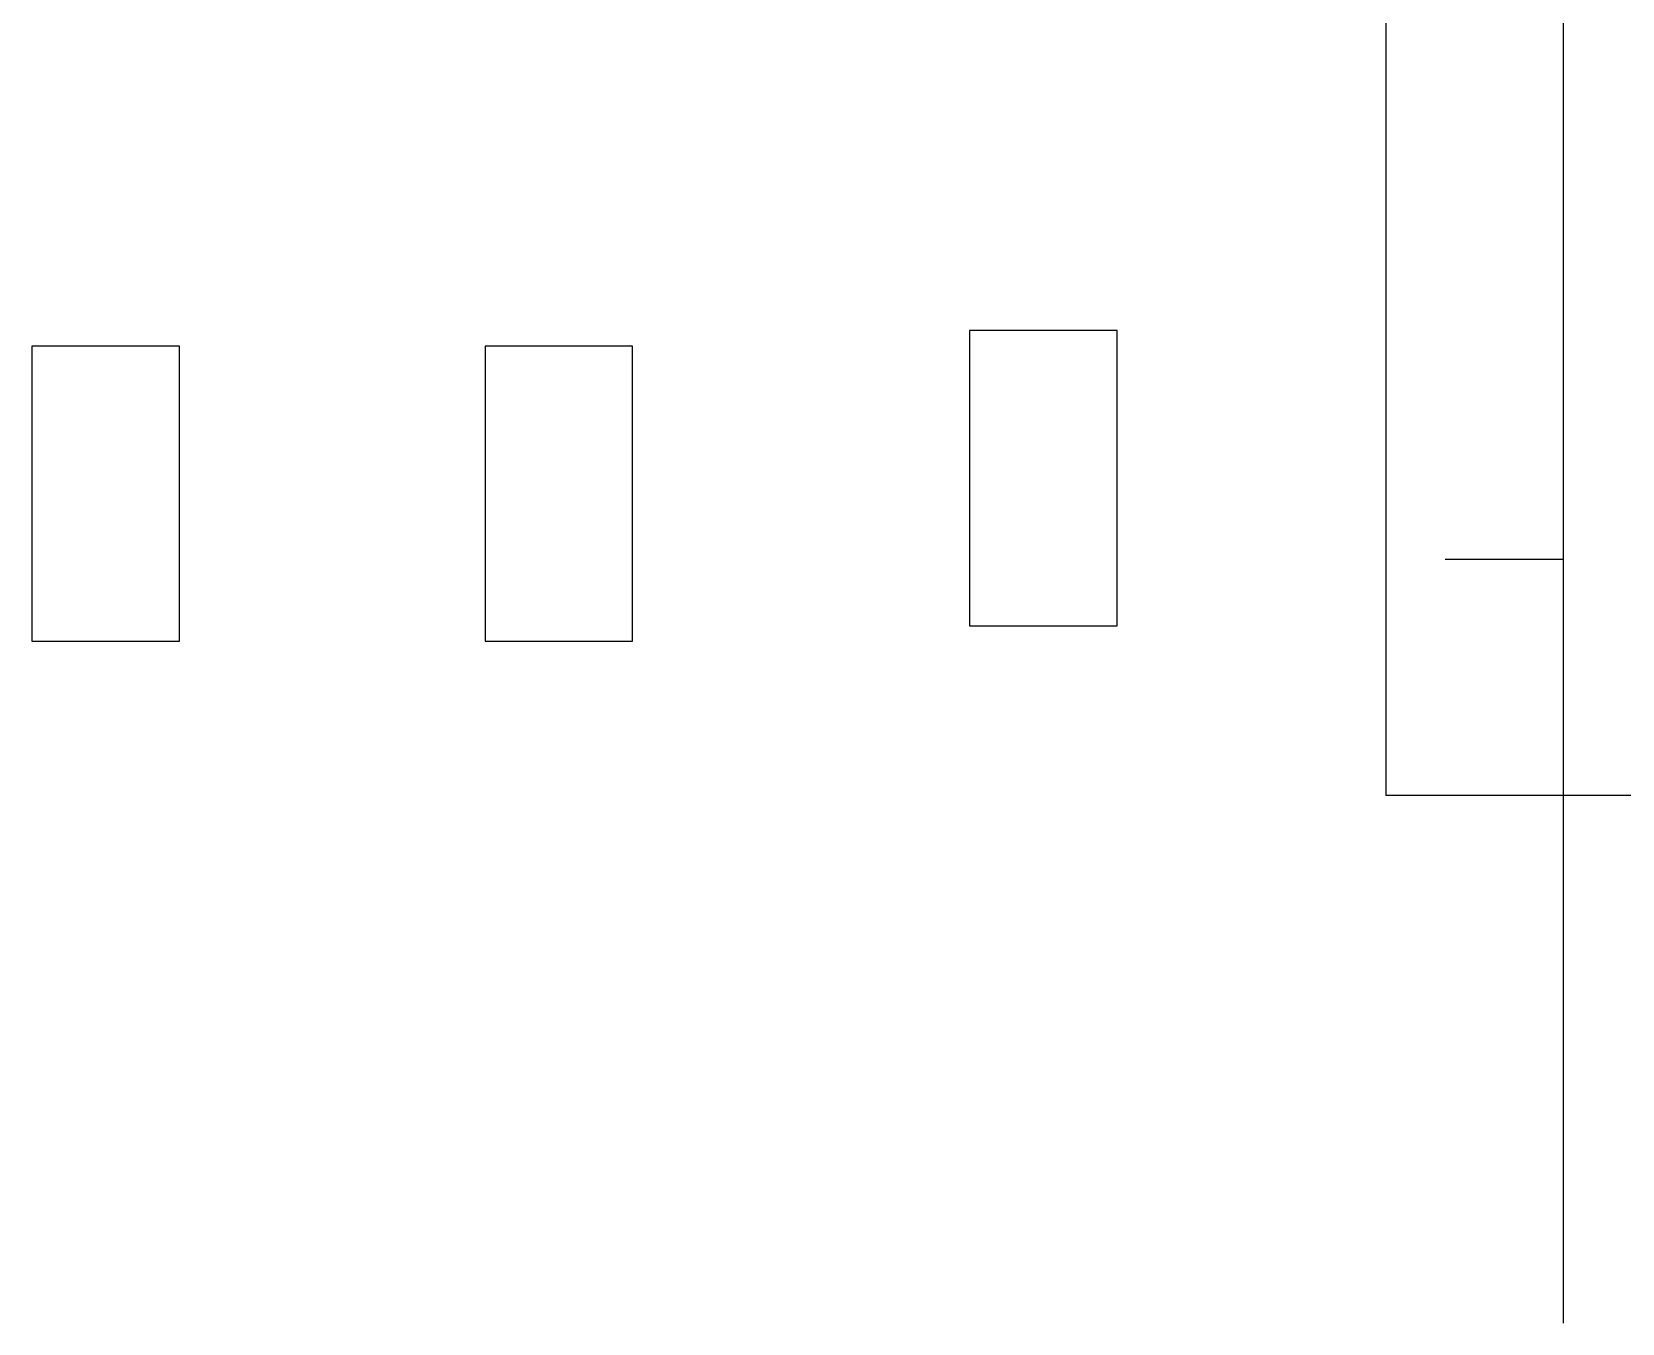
# Model space of a CAD drawing. Extents: x -19 to 297, y 0 to 420.
# Drawn here: x 71.7 to 85.17, y 176.8 to 187.74 of the extents above; entities that cross this region are included whole.
import ezdxf

# ---------------------------------------------------------------- set-up
doc = ezdxf.new("R2010")
doc.units = 0
doc.header["$MEASUREMENT"] = 0
doc.linetypes.add('K5LT_BASIC', pattern=[0])
doc.layers.add('Системный слой', color=7, linetype='Continuous')

# ---------------------------------------------------------------- blocks, each defined once
blk = doc.blocks.new('*U')
at = {"layer": 'Системный слой', "color": 5, "linetype": 'K5LT_BASIC'}
for p, q in [((80.89, 185.208), (79.64, 185.208)), ((79.64, 185.208), (79.64, 182.708)), ((80.89, 182.708), (80.89, 185.208)), ((72.952, 185.076), (71.702, 185.076)), ((71.702, 185.076), (71.702, 182.576)), ((72.952, 182.576), (72.952, 185.076)), ((76.789, 185.076), (75.539, 185.076)), ((75.539, 185.076), (75.539, 182.576)), ((76.789, 182.576), (76.789, 185.076)), ((79.64, 182.708), (80.89, 182.708)), ((71.702, 182.576), (72.952, 182.576)), ((75.539, 182.576), (76.789, 182.576))]:
    blk.add_line(p, q, dxfattribs=at)

msp = doc.modelspace()

# ---------------------------------------------------------------- linework, layer by layer
at = {"layer": 'Системный слой', "color": 5, "linetype": 'K5LT_BASIC'}
for p, q in [((83.167, 203.769), (83.167, 183.269)), ((84.667, 203.769), (84.667, 183.269)), ((83.167, 183.269), (83.167, 181.269)), ((84.667, 183.269), (83.667, 183.269)), ((84.667, 183.269), (84.667, 181.269)), ((84.667, 181.269), (83.167, 181.269)), ((85.667, 181.269), (84.667, 181.269)), ((84.667, 181.269), (84.667, 176.8))]:
    msp.add_line(p, q, dxfattribs=at)

# ---------------------------------------------------------------- block references
at = {"layer": 'Системный слой'}
msp.add_blockref('*U', (0, 0), dxfattribs=at)
msp.add_blockref('*U', (0, 0), dxfattribs=at)
msp.add_blockref('*U', (0, 0), dxfattribs=at)
msp.add_blockref('*U', (0, 0), dxfattribs=at)
msp.add_blockref('*U', (0, 0), dxfattribs=at)
msp.add_blockref('*U', (0, 0), dxfattribs=at)
msp.add_blockref('*U', (0, 0), dxfattribs=at)
msp.add_blockref('*U', (0, 0), dxfattribs=at)
msp.add_blockref('*U', (0, 0), dxfattribs=at)
msp.add_blockref('*U', (0, 0), dxfattribs=at)
msp.add_blockref('*U', (0, 0), dxfattribs=at)
msp.add_blockref('*U', (0, 0), dxfattribs=at)
msp.add_blockref('*U', (0, 0), dxfattribs=at)
msp.add_blockref('*U', (0, 0), dxfattribs=at)
msp.add_blockref('*U', (0, 0), dxfattribs=at)
msp.add_blockref('*U', (0, 0), dxfattribs=at)
msp.add_blockref('*U', (0, 0), dxfattribs=at)
msp.add_blockref('*U', (0, 0), dxfattribs=at)
msp.add_blockref('*U', (0, 0), dxfattribs=at)
msp.add_blockref('*U', (0, 0), dxfattribs=at)
msp.add_blockref('*U', (0, 0), dxfattribs=at)
msp.add_blockref('*U', (0, 0), dxfattribs=at)
msp.add_blockref('*U', (0, 0), dxfattribs=at)
msp.add_blockref('*U', (0, 0), dxfattribs=at)
msp.add_blockref('*U', (0, 0), dxfattribs=at)
msp.add_blockref('*U', (0, 0), dxfattribs=at)
msp.add_blockref('*U', (0, 0), dxfattribs=at)
msp.add_blockref('*U', (0, 0), dxfattribs=at)
msp.add_blockref('*U', (0, 0), dxfattribs=at)
msp.add_blockref('*U', (0, 0), dxfattribs=at)
msp.add_blockref('*U', (0, 0), dxfattribs=at)
msp.add_blockref('*U', (0, 0), dxfattribs=at)
msp.add_blockref('*U', (0, 0), dxfattribs=at)
msp.add_blockref('*U', (0, 0), dxfattribs=at)
msp.add_blockref('*U', (0, 0), dxfattribs=at)
msp.add_blockref('*U', (0, 0), dxfattribs=at)
msp.add_blockref('*U', (0, 0), dxfattribs=at)
msp.add_blockref('*U', (0, 0), dxfattribs=at)
msp.add_blockref('*U', (0, 0), dxfattribs=at)
msp.add_blockref('*U', (0, 0), dxfattribs=at)
msp.add_blockref('*U', (0, 0), dxfattribs=at)
msp.add_blockref('*U', (0, 0), dxfattribs=at)
msp.add_blockref('*U', (0, 0), dxfattribs=at)
msp.add_blockref('*U', (0, 0), dxfattribs=at)
msp.add_blockref('*U', (0, 0), dxfattribs=at)
msp.add_blockref('*U', (0, 0), dxfattribs=at)
msp.add_blockref('*U', (0, 0), dxfattribs=at)
msp.add_blockref('*U', (0, 0), dxfattribs=at)
msp.add_blockref('*U', (0, 0), dxfattribs=at)
msp.add_blockref('*U', (0, 0), dxfattribs=at)
msp.add_blockref('*U', (0, 0), dxfattribs=at)
msp.add_blockref('*U', (0, 0), dxfattribs=at)
msp.add_blockref('*U', (0, 0), dxfattribs=at)
msp.add_blockref('*U', (0, 0), dxfattribs=at)
msp.add_blockref('*U', (0, 0), dxfattribs=at)
msp.add_blockref('*U', (0, 0), dxfattribs=at)
msp.add_blockref('*U', (0, 0), dxfattribs=at)
msp.add_blockref('*U', (0, 0), dxfattribs=at)
msp.add_blockref('*U', (0, 0), dxfattribs=at)
msp.add_blockref('*U', (0, 0), dxfattribs=at)
msp.add_blockref('*U', (0, 0), dxfattribs=at)
msp.add_blockref('*U', (0, 0), dxfattribs=at)
msp.add_blockref('*U', (0, 0), dxfattribs=at)
msp.add_blockref('*U', (0, 0), dxfattribs=at)
msp.add_blockref('*U', (0, 0), dxfattribs=at)
msp.add_blockref('*U', (0, 0), dxfattribs=at)
msp.add_blockref('*U', (0, 0), dxfattribs=at)
msp.add_blockref('*U', (0, 0), dxfattribs=at)
msp.add_blockref('*U', (0, 0), dxfattribs=at)
msp.add_blockref('*U', (0, 0), dxfattribs=at)
msp.add_blockref('*U', (0, 0), dxfattribs=at)
msp.add_blockref('*U', (0, 0), dxfattribs=at)
msp.add_blockref('*U', (0, 0), dxfattribs=at)
msp.add_blockref('*U', (0, 0), dxfattribs=at)
msp.add_blockref('*U', (0, 0), dxfattribs=at)
msp.add_blockref('*U', (0, 0), dxfattribs=at)
msp.add_blockref('*U', (0, 0), dxfattribs=at)
msp.add_blockref('*U', (0, 0), dxfattribs=at)
msp.add_blockref('*U', (0, 0), dxfattribs=at)
msp.add_blockref('*U', (0, 0), dxfattribs=at)
msp.add_blockref('*U', (0, 0), dxfattribs=at)
msp.add_blockref('*U', (0, 0), dxfattribs=at)
msp.add_blockref('*U', (0, 0), dxfattribs=at)
msp.add_blockref('*U', (0, 0), dxfattribs=at)
msp.add_blockref('*U', (0, 0), dxfattribs=at)
msp.add_blockref('*U', (0, 0), dxfattribs=at)
msp.add_blockref('*U', (0, 0), dxfattribs=at)
msp.add_blockref('*U', (0, 0), dxfattribs=at)
msp.add_blockref('*U', (0, 0), dxfattribs=at)
msp.add_blockref('*U', (0, 0), dxfattribs=at)
msp.add_blockref('*U', (0, 0), dxfattribs=at)
msp.add_blockref('*U', (0, 0), dxfattribs=at)
msp.add_blockref('*U', (0, 0), dxfattribs=at)
msp.add_blockref('*U', (0, 0), dxfattribs=at)
msp.add_blockref('*U', (0, 0), dxfattribs=at)
msp.add_blockref('*U', (0, 0), dxfattribs=at)
msp.add_blockref('*U', (0, 0), dxfattribs=at)
msp.add_blockref('*U', (0, 0), dxfattribs=at)
msp.add_blockref('*U', (0, 0), dxfattribs=at)
msp.add_blockref('*U', (0, 0), dxfattribs=at)
msp.add_blockref('*U', (0, 0), dxfattribs=at)
msp.add_blockref('*U', (0, 0), dxfattribs=at)
msp.add_blockref('*U', (0, 0), dxfattribs=at)
msp.add_blockref('*U', (0, 0), dxfattribs=at)
msp.add_blockref('*U', (0, 0), dxfattribs=at)
msp.add_blockref('*U', (0, 0), dxfattribs=at)
msp.add_blockref('*U', (0, 0), dxfattribs=at)
msp.add_blockref('*U', (0, 0), dxfattribs=at)
msp.add_blockref('*U', (0, 0), dxfattribs=at)
msp.add_blockref('*U', (0, 0), dxfattribs=at)
msp.add_blockref('*U', (0, 0), dxfattribs=at)
msp.add_blockref('*U', (0, 0), dxfattribs=at)
msp.add_blockref('*U', (0, 0), dxfattribs=at)
msp.add_blockref('*U', (0, 0), dxfattribs=at)
msp.add_blockref('*U', (0, 0), dxfattribs=at)
msp.add_blockref('*U', (0, 0), dxfattribs=at)
msp.add_blockref('*U', (0, 0), dxfattribs=at)
msp.add_blockref('*U', (0, 0), dxfattribs=at)
msp.add_blockref('*U', (0, 0), dxfattribs=at)
msp.add_blockref('*U', (0, 0), dxfattribs=at)
msp.add_blockref('*U', (0, 0), dxfattribs=at)
msp.add_blockref('*U', (0, 0), dxfattribs=at)
msp.add_blockref('*U', (0, 0), dxfattribs=at)
msp.add_blockref('*U', (0, 0), dxfattribs=at)
msp.add_blockref('*U', (0, 0), dxfattribs=at)
msp.add_blockref('*U', (0, 0), dxfattribs=at)
msp.add_blockref('*U', (0, 0), dxfattribs=at)
msp.add_blockref('*U', (0, 0), dxfattribs=at)
msp.add_blockref('*U', (0, 0), dxfattribs=at)
msp.add_blockref('*U', (0, 0), dxfattribs=at)
msp.add_blockref('*U', (0, 0), dxfattribs=at)
msp.add_blockref('*U', (0, 0), dxfattribs=at)
msp.add_blockref('*U', (0, 0), dxfattribs=at)
msp.add_blockref('*U', (0, 0), dxfattribs=at)
msp.add_blockref('*U', (0, 0), dxfattribs=at)
msp.add_blockref('*U', (0, 0), dxfattribs=at)
msp.add_blockref('*U', (0, 0), dxfattribs=at)
msp.add_blockref('*U', (0, 0), dxfattribs=at)
msp.add_blockref('*U', (0, 0), dxfattribs=at)
msp.add_blockref('*U', (0, 0), dxfattribs=at)
msp.add_blockref('*U', (0, 0), dxfattribs=at)
msp.add_blockref('*U', (0, 0), dxfattribs=at)
msp.add_blockref('*U', (0, 0), dxfattribs=at)
msp.add_blockref('*U', (0, 0), dxfattribs=at)
msp.add_blockref('*U', (0, 0), dxfattribs=at)
msp.add_blockref('*U', (0, 0), dxfattribs=at)
msp.add_blockref('*U', (0, 0), dxfattribs=at)
msp.add_blockref('*U', (0, 0), dxfattribs=at)
msp.add_blockref('*U', (0, 0), dxfattribs=at)
msp.add_blockref('*U', (0, 0), dxfattribs=at)
msp.add_blockref('*U', (0, 0), dxfattribs=at)
msp.add_blockref('*U', (0, 0), dxfattribs=at)
msp.add_blockref('*U', (0, 0), dxfattribs=at)
msp.add_blockref('*U', (0, 0), dxfattribs=at)
msp.add_blockref('*U', (0, 0), dxfattribs=at)
msp.add_blockref('*U', (0, 0), dxfattribs=at)
msp.add_blockref('*U', (0, 0), dxfattribs=at)
msp.add_blockref('*U', (0, 0), dxfattribs=at)
msp.add_blockref('*U', (0, 0), dxfattribs=at)
msp.add_blockref('*U', (0, 0), dxfattribs=at)
msp.add_blockref('*U', (0, 0), dxfattribs=at)
msp.add_blockref('*U', (0, 0), dxfattribs=at)
msp.add_blockref('*U', (0, 0), dxfattribs=at)
msp.add_blockref('*U', (0, 0), dxfattribs=at)
msp.add_blockref('*U', (0, 0), dxfattribs=at)
msp.add_blockref('*U', (0, 0), dxfattribs=at)
msp.add_blockref('*U', (0, 0), dxfattribs=at)
msp.add_blockref('*U', (0, 0), dxfattribs=at)
msp.add_blockref('*U', (0, 0), dxfattribs=at)
msp.add_blockref('*U', (0, 0), dxfattribs=at)
msp.add_blockref('*U', (0, 0), dxfattribs=at)
msp.add_blockref('*U', (0, 0), dxfattribs=at)
msp.add_blockref('*U', (0, 0), dxfattribs=at)
msp.add_blockref('*U', (0, 0), dxfattribs=at)
msp.add_blockref('*U', (0, 0), dxfattribs=at)
msp.add_blockref('*U', (0, 0), dxfattribs=at)
msp.add_blockref('*U', (0, 0), dxfattribs=at)
msp.add_blockref('*U', (0, 0), dxfattribs=at)
msp.add_blockref('*U', (0, 0), dxfattribs=at)
msp.add_blockref('*U', (0, 0), dxfattribs=at)
msp.add_blockref('*U', (0, 0), dxfattribs=at)
msp.add_blockref('*U', (0, 0), dxfattribs=at)
msp.add_blockref('*U', (0, 0), dxfattribs=at)
msp.add_blockref('*U', (0, 0), dxfattribs=at)
msp.add_blockref('*U', (0, 0), dxfattribs=at)
msp.add_blockref('*U', (0, 0), dxfattribs=at)
msp.add_blockref('*U', (0, 0), dxfattribs=at)
msp.add_blockref('*U', (0, 0), dxfattribs=at)
msp.add_blockref('*U', (0, 0), dxfattribs=at)
msp.add_blockref('*U', (0, 0), dxfattribs=at)
msp.add_blockref('*U', (0, 0), dxfattribs=at)
msp.add_blockref('*U', (0, 0), dxfattribs=at)
msp.add_blockref('*U', (0, 0), dxfattribs=at)
msp.add_blockref('*U', (0, 0), dxfattribs=at)
msp.add_blockref('*U', (0, 0), dxfattribs=at)
msp.add_blockref('*U', (0, 0), dxfattribs=at)
msp.add_blockref('*U', (0, 0), dxfattribs=at)
msp.add_blockref('*U', (0, 0), dxfattribs=at)
msp.add_blockref('*U', (0, 0), dxfattribs=at)
msp.add_blockref('*U', (0, 0), dxfattribs=at)
msp.add_blockref('*U', (0, 0), dxfattribs=at)
msp.add_blockref('*U', (0, 0), dxfattribs=at)
msp.add_blockref('*U', (0, 0), dxfattribs=at)
msp.add_blockref('*U', (0, 0), dxfattribs=at)
msp.add_blockref('*U', (0, 0), dxfattribs=at)
msp.add_blockref('*U', (0, 0), dxfattribs=at)
msp.add_blockref('*U', (0, 0), dxfattribs=at)
msp.add_blockref('*U', (0, 0), dxfattribs=at)
msp.add_blockref('*U', (0, 0), dxfattribs=at)
msp.add_blockref('*U', (0, 0), dxfattribs=at)
msp.add_blockref('*U', (0, 0), dxfattribs=at)
msp.add_blockref('*U', (0, 0), dxfattribs=at)
msp.add_blockref('*U', (0, 0), dxfattribs=at)
msp.add_blockref('*U', (0, 0), dxfattribs=at)
msp.add_blockref('*U', (0, 0), dxfattribs=at)
msp.add_blockref('*U', (0, 0), dxfattribs=at)
msp.add_blockref('*U', (0, 0), dxfattribs=at)
msp.add_blockref('*U', (0, 0), dxfattribs=at)
msp.add_blockref('*U', (0, 0), dxfattribs=at)
msp.add_blockref('*U', (0, 0), dxfattribs=at)
msp.add_blockref('*U', (0, 0), dxfattribs=at)
msp.add_blockref('*U', (0, 0), dxfattribs=at)
msp.add_blockref('*U', (0, 0), dxfattribs=at)
msp.add_blockref('*U', (0, 0), dxfattribs=at)
msp.add_blockref('*U', (0, 0), dxfattribs=at)
msp.add_blockref('*U', (0, 0), dxfattribs=at)
msp.add_blockref('*U', (0, 0), dxfattribs=at)
msp.add_blockref('*U', (0, 0), dxfattribs=at)
msp.add_blockref('*U', (0, 0), dxfattribs=at)
msp.add_blockref('*U', (0, 0), dxfattribs=at)
msp.add_blockref('*U', (0, 0), dxfattribs=at)
msp.add_blockref('*U', (0, 0), dxfattribs=at)
msp.add_blockref('*U', (0, 0), dxfattribs=at)
msp.add_blockref('*U', (0, 0), dxfattribs=at)
msp.add_blockref('*U', (0, 0), dxfattribs=at)
msp.add_blockref('*U', (0, 0), dxfattribs=at)
msp.add_blockref('*U', (0, 0), dxfattribs=at)
msp.add_blockref('*U', (0, 0), dxfattribs=at)
msp.add_blockref('*U', (0, 0), dxfattribs=at)
msp.add_blockref('*U', (0, 0), dxfattribs=at)
msp.add_blockref('*U', (0, 0), dxfattribs=at)
msp.add_blockref('*U', (0, 0), dxfattribs=at)
msp.add_blockref('*U', (0, 0), dxfattribs=at)
msp.add_blockref('*U', (0, 0), dxfattribs=at)
msp.add_blockref('*U', (0, 0), dxfattribs=at)
msp.add_blockref('*U', (0, 0), dxfattribs=at)
msp.add_blockref('*U', (0, 0), dxfattribs=at)
msp.add_blockref('*U', (0, 0), dxfattribs=at)
msp.add_blockref('*U', (0, 0), dxfattribs=at)
msp.add_blockref('*U', (0, 0), dxfattribs=at)
msp.add_blockref('*U', (0, 0), dxfattribs=at)
msp.add_blockref('*U', (0, 0), dxfattribs=at)
msp.add_blockref('*U', (0, 0), dxfattribs=at)
msp.add_blockref('*U', (0, 0), dxfattribs=at)
msp.add_blockref('*U', (0, 0), dxfattribs=at)
msp.add_blockref('*U', (0, 0), dxfattribs=at)
msp.add_blockref('*U', (0, 0), dxfattribs=at)
msp.add_blockref('*U', (0, 0), dxfattribs=at)
msp.add_blockref('*U', (0, 0), dxfattribs=at)
msp.add_blockref('*U', (0, 0), dxfattribs=at)
msp.add_blockref('*U', (0, 0), dxfattribs=at)
msp.add_blockref('*U', (0, 0), dxfattribs=at)
msp.add_blockref('*U', (0, 0), dxfattribs=at)
msp.add_blockref('*U', (0, 0), dxfattribs=at)
msp.add_blockref('*U', (0, 0), dxfattribs=at)
msp.add_blockref('*U', (0, 0), dxfattribs=at)
msp.add_blockref('*U', (0, 0), dxfattribs=at)
msp.add_blockref('*U', (0, 0), dxfattribs=at)
msp.add_blockref('*U', (0, 0), dxfattribs=at)
msp.add_blockref('*U', (0, 0), dxfattribs=at)
msp.add_blockref('*U', (0, 0), dxfattribs=at)
msp.add_blockref('*U', (0, 0), dxfattribs=at)
msp.add_blockref('*U', (0, 0), dxfattribs=at)
msp.add_blockref('*U', (0, 0), dxfattribs=at)
msp.add_blockref('*U', (0, 0), dxfattribs=at)
msp.add_blockref('*U', (0, 0), dxfattribs=at)
msp.add_blockref('*U', (0, 0), dxfattribs=at)
msp.add_blockref('*U', (0, 0), dxfattribs=at)
msp.add_blockref('*U', (0, 0), dxfattribs=at)
msp.add_blockref('*U', (0, 0), dxfattribs=at)
msp.add_blockref('*U', (0, 0), dxfattribs=at)
msp.add_blockref('*U', (0, 0), dxfattribs=at)
msp.add_blockref('*U', (0, 0), dxfattribs=at)
msp.add_blockref('*U', (0, 0), dxfattribs=at)
msp.add_blockref('*U', (0, 0), dxfattribs=at)
msp.add_blockref('*U', (0, 0), dxfattribs=at)
msp.add_blockref('*U', (0, 0), dxfattribs=at)
msp.add_blockref('*U', (0, 0), dxfattribs=at)
msp.add_blockref('*U', (0, 0), dxfattribs=at)
msp.add_blockref('*U', (0, 0), dxfattribs=at)
msp.add_blockref('*U', (0, 0), dxfattribs=at)
msp.add_blockref('*U', (0, 0), dxfattribs=at)
msp.add_blockref('*U', (0, 0), dxfattribs=at)
msp.add_blockref('*U', (0, 0), dxfattribs=at)
msp.add_blockref('*U', (0, 0), dxfattribs=at)
msp.add_blockref('*U', (0, 0), dxfattribs=at)
msp.add_blockref('*U', (0, 0), dxfattribs=at)
msp.add_blockref('*U', (0, 0), dxfattribs=at)
msp.add_blockref('*U', (0, 0), dxfattribs=at)
msp.add_blockref('*U', (0, 0), dxfattribs=at)
msp.add_blockref('*U', (0, 0), dxfattribs=at)
msp.add_blockref('*U', (0, 0), dxfattribs=at)
msp.add_blockref('*U', (0, 0), dxfattribs=at)
msp.add_blockref('*U', (0, 0), dxfattribs=at)
msp.add_blockref('*U', (0, 0), dxfattribs=at)
msp.add_blockref('*U', (0, 0), dxfattribs=at)
msp.add_blockref('*U', (0, 0), dxfattribs=at)
msp.add_blockref('*U', (0, 0), dxfattribs=at)
msp.add_blockref('*U', (0, 0), dxfattribs=at)
msp.add_blockref('*U', (0, 0), dxfattribs=at)
msp.add_blockref('*U', (0, 0), dxfattribs=at)
msp.add_blockref('*U', (0, 0), dxfattribs=at)
msp.add_blockref('*U', (0, 0), dxfattribs=at)
msp.add_blockref('*U', (0, 0), dxfattribs=at)
msp.add_blockref('*U', (0, 0), dxfattribs=at)
msp.add_blockref('*U', (0, 0), dxfattribs=at)
msp.add_blockref('*U', (0, 0), dxfattribs=at)
msp.add_blockref('*U', (0, 0), dxfattribs=at)
msp.add_blockref('*U', (0, 0), dxfattribs=at)
msp.add_blockref('*U', (0, 0), dxfattribs=at)
msp.add_blockref('*U', (0, 0), dxfattribs=at)
msp.add_blockref('*U', (0, 0), dxfattribs=at)
msp.add_blockref('*U', (0, 0), dxfattribs=at)
msp.add_blockref('*U', (0, 0), dxfattribs=at)
msp.add_blockref('*U', (0, 0), dxfattribs=at)
msp.add_blockref('*U', (0, 0), dxfattribs=at)
msp.add_blockref('*U', (0, 0), dxfattribs=at)
msp.add_blockref('*U', (0, 0), dxfattribs=at)
msp.add_blockref('*U', (0, 0), dxfattribs=at)
msp.add_blockref('*U', (0, 0), dxfattribs=at)
msp.add_blockref('*U', (0, 0), dxfattribs=at)
msp.add_blockref('*U', (0, 0), dxfattribs=at)
msp.add_blockref('*U', (0, 0), dxfattribs=at)
msp.add_blockref('*U', (0, 0), dxfattribs=at)
msp.add_blockref('*U', (0, 0), dxfattribs=at)
msp.add_blockref('*U', (0, 0), dxfattribs=at)
msp.add_blockref('*U', (0, 0), dxfattribs=at)
msp.add_blockref('*U', (0, 0), dxfattribs=at)
msp.add_blockref('*U', (0, 0), dxfattribs=at)
msp.add_blockref('*U', (0, 0), dxfattribs=at)
msp.add_blockref('*U', (0, 0), dxfattribs=at)
msp.add_blockref('*U', (0, 0), dxfattribs=at)
msp.add_blockref('*U', (0, 0), dxfattribs=at)
msp.add_blockref('*U', (0, 0), dxfattribs=at)
msp.add_blockref('*U', (0, 0), dxfattribs=at)
msp.add_blockref('*U', (0, 0), dxfattribs=at)
msp.add_blockref('*U', (0, 0), dxfattribs=at)
msp.add_blockref('*U', (0, 0), dxfattribs=at)
msp.add_blockref('*U', (0, 0), dxfattribs=at)
msp.add_blockref('*U', (0, 0), dxfattribs=at)
msp.add_blockref('*U', (0, 0), dxfattribs=at)
msp.add_blockref('*U', (0, 0), dxfattribs=at)
msp.add_blockref('*U', (0, 0), dxfattribs=at)
msp.add_blockref('*U', (0, 0), dxfattribs=at)
msp.add_blockref('*U', (0, 0), dxfattribs=at)
msp.add_blockref('*U', (0, 0), dxfattribs=at)
msp.add_blockref('*U', (0, 0), dxfattribs=at)
msp.add_blockref('*U', (0, 0), dxfattribs=at)
msp.add_blockref('*U', (0, 0), dxfattribs=at)
msp.add_blockref('*U', (0, 0), dxfattribs=at)
msp.add_blockref('*U', (0, 0), dxfattribs=at)
msp.add_blockref('*U', (0, 0), dxfattribs=at)
msp.add_blockref('*U', (0, 0), dxfattribs=at)
msp.add_blockref('*U', (0, 0), dxfattribs=at)
msp.add_blockref('*U', (0, 0), dxfattribs=at)
msp.add_blockref('*U', (0, 0), dxfattribs=at)
msp.add_blockref('*U', (0, 0), dxfattribs=at)
msp.add_blockref('*U', (0, 0), dxfattribs=at)
msp.add_blockref('*U', (0, 0), dxfattribs=at)
msp.add_blockref('*U', (0, 0), dxfattribs=at)
msp.add_blockref('*U', (0, 0), dxfattribs=at)
msp.add_blockref('*U', (0, 0), dxfattribs=at)
msp.add_blockref('*U', (0, 0), dxfattribs=at)
msp.add_blockref('*U', (0, 0), dxfattribs=at)
msp.add_blockref('*U', (0, 0), dxfattribs=at)
msp.add_blockref('*U', (0, 0), dxfattribs=at)
msp.add_blockref('*U', (0, 0), dxfattribs=at)
msp.add_blockref('*U', (0, 0), dxfattribs=at)
msp.add_blockref('*U', (0, 0), dxfattribs=at)
msp.add_blockref('*U', (0, 0), dxfattribs=at)
msp.add_blockref('*U', (0, 0), dxfattribs=at)
msp.add_blockref('*U', (0, 0), dxfattribs=at)
msp.add_blockref('*U', (0, 0), dxfattribs=at)
msp.add_blockref('*U', (0, 0), dxfattribs=at)
msp.add_blockref('*U', (0, 0), dxfattribs=at)
msp.add_blockref('*U', (0, 0), dxfattribs=at)
msp.add_blockref('*U', (0, 0), dxfattribs=at)
msp.add_blockref('*U', (0, 0), dxfattribs=at)
msp.add_blockref('*U', (0, 0), dxfattribs=at)
msp.add_blockref('*U', (0, 0), dxfattribs=at)
msp.add_blockref('*U', (0, 0), dxfattribs=at)
msp.add_blockref('*U', (0, 0), dxfattribs=at)
msp.add_blockref('*U', (0, 0), dxfattribs=at)
msp.add_blockref('*U', (0, 0), dxfattribs=at)
msp.add_blockref('*U', (0, 0), dxfattribs=at)
msp.add_blockref('*U', (0, 0), dxfattribs=at)
msp.add_blockref('*U', (0, 0), dxfattribs=at)
msp.add_blockref('*U', (0, 0), dxfattribs=at)
msp.add_blockref('*U', (0, 0), dxfattribs=at)
msp.add_blockref('*U', (0, 0), dxfattribs=at)
msp.add_blockref('*U', (0, 0), dxfattribs=at)
msp.add_blockref('*U', (0, 0), dxfattribs=at)
msp.add_blockref('*U', (0, 0), dxfattribs=at)
msp.add_blockref('*U', (0, 0), dxfattribs=at)
msp.add_blockref('*U', (0, 0), dxfattribs=at)
msp.add_blockref('*U', (0, 0), dxfattribs=at)
msp.add_blockref('*U', (0, 0), dxfattribs=at)
msp.add_blockref('*U', (0, 0), dxfattribs=at)
msp.add_blockref('*U', (0, 0), dxfattribs=at)
msp.add_blockref('*U', (0, 0), dxfattribs=at)
msp.add_blockref('*U', (0, 0), dxfattribs=at)
msp.add_blockref('*U', (0, 0), dxfattribs=at)
msp.add_blockref('*U', (0, 0), dxfattribs=at)
msp.add_blockref('*U', (0, 0), dxfattribs=at)
msp.add_blockref('*U', (0, 0), dxfattribs=at)
msp.add_blockref('*U', (0, 0), dxfattribs=at)
msp.add_blockref('*U', (0, 0), dxfattribs=at)
msp.add_blockref('*U', (0, 0), dxfattribs=at)
msp.add_blockref('*U', (0, 0), dxfattribs=at)
msp.add_blockref('*U', (0, 0), dxfattribs=at)
msp.add_blockref('*U', (0, 0), dxfattribs=at)
msp.add_blockref('*U', (0, 0), dxfattribs=at)
msp.add_blockref('*U', (0, 0), dxfattribs=at)
msp.add_blockref('*U', (0, 0), dxfattribs=at)
msp.add_blockref('*U', (0, 0), dxfattribs=at)
msp.add_blockref('*U', (0, 0), dxfattribs=at)
msp.add_blockref('*U', (0, 0), dxfattribs=at)
msp.add_blockref('*U', (0, 0), dxfattribs=at)
msp.add_blockref('*U', (0, 0), dxfattribs=at)
msp.add_blockref('*U', (0, 0), dxfattribs=at)
msp.add_blockref('*U', (0, 0), dxfattribs=at)
msp.add_blockref('*U', (0, 0), dxfattribs=at)
msp.add_blockref('*U', (0, 0), dxfattribs=at)
msp.add_blockref('*U', (0, 0), dxfattribs=at)
msp.add_blockref('*U', (0, 0), dxfattribs=at)
msp.add_blockref('*U', (0, 0), dxfattribs=at)
msp.add_blockref('*U', (0, 0), dxfattribs=at)
msp.add_blockref('*U', (0, 0), dxfattribs=at)
msp.add_blockref('*U', (0, 0), dxfattribs=at)
msp.add_blockref('*U', (0, 0), dxfattribs=at)
msp.add_blockref('*U', (0, 0), dxfattribs=at)
msp.add_blockref('*U', (0, 0), dxfattribs=at)
msp.add_blockref('*U', (0, 0), dxfattribs=at)
msp.add_blockref('*U', (0, 0), dxfattribs=at)
msp.add_blockref('*U', (0, 0), dxfattribs=at)
msp.add_blockref('*U', (0, 0), dxfattribs=at)
msp.add_blockref('*U', (0, 0), dxfattribs=at)
msp.add_blockref('*U', (0, 0), dxfattribs=at)
msp.add_blockref('*U', (0, 0), dxfattribs=at)
msp.add_blockref('*U', (0, 0), dxfattribs=at)

doc.saveas('drawing.dxf')
